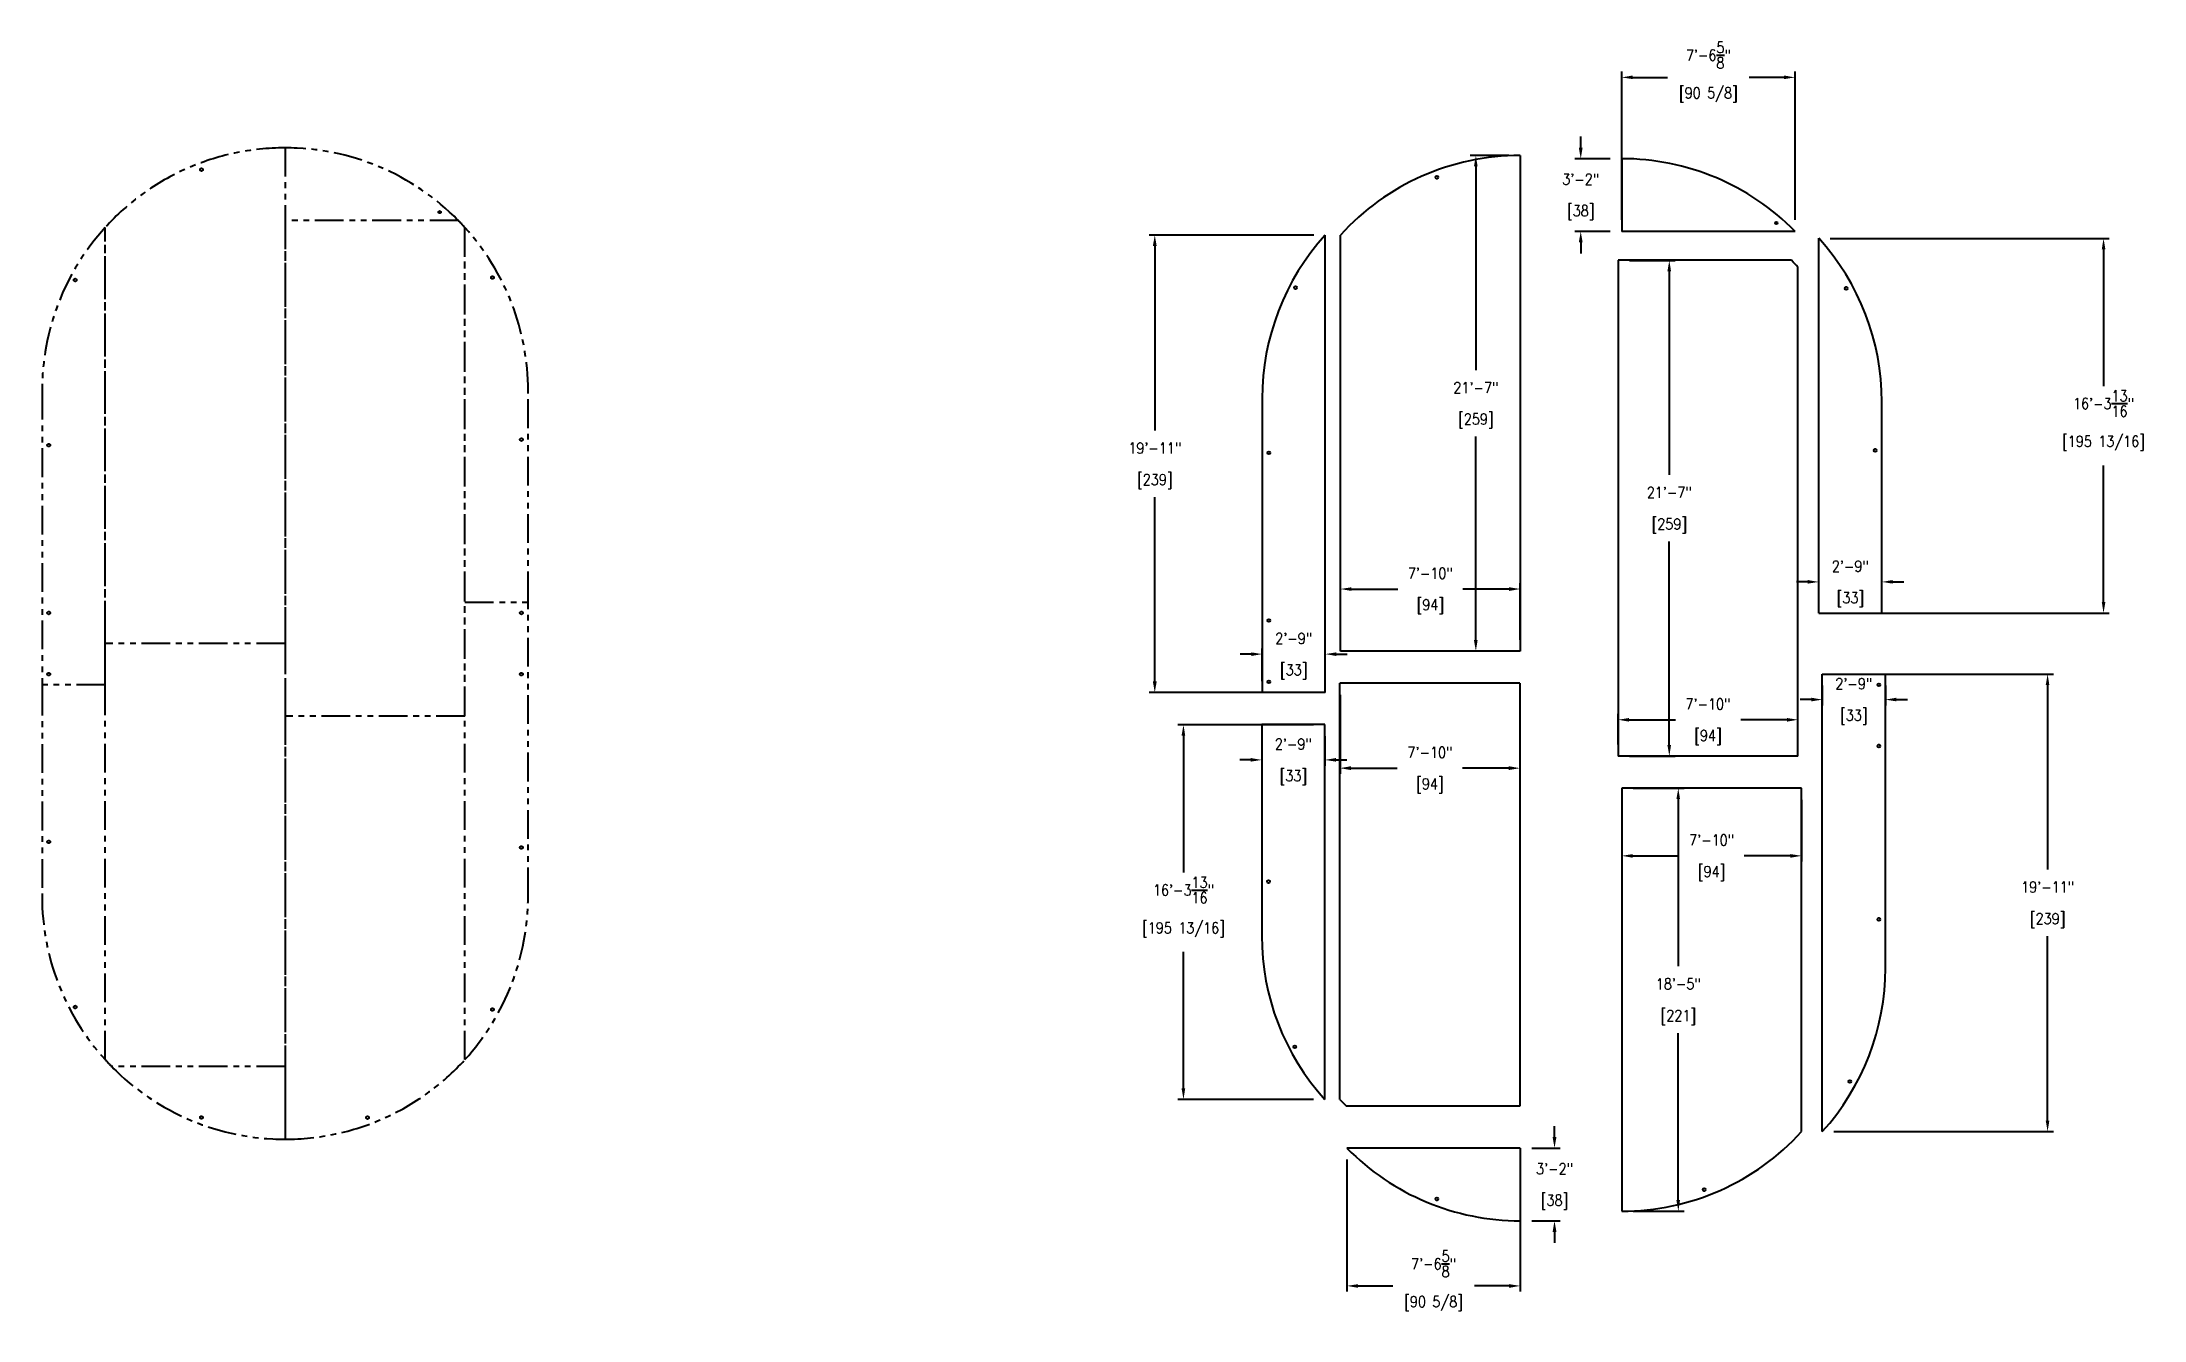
# Model space of a CAD drawing. Extents: x -3802 to -2703, y 1293 to 1961.
import ezdxf

# ---------------------------------------------------------------- set-up
doc = ezdxf.new("R2010")
doc.units = 0
doc.header["$LTSCALE"] = 12
doc.header["$MEASUREMENT"] = 0
doc.header["$PDMODE"] = 33
doc.header["$PDSIZE"] = -0.5
doc.linetypes.add('PHANTOM', pattern=[2.5, 1.25, -0.25, 0.25, -0.25, 0.25, -0.25])
doc.layers.get('Defpoints').update_dxf_attribs({"linetype": 'CONTINUOUS'})
doc.layers.add('COVER', color=3, linetype='CONTINUOUS')
doc.layers.add('PHANTOM', color=6, linetype='PHANTOM')
doc.styles.add('ROMANS', font='ROMANS.shx', dxfattribs={"width": 0.85, "height": 5.76})
doc.styles.get("Standard").update_dxf_attribs({"font": 'sanss___.ttf'})
doc.dimstyles.get("Standard").update_dxf_attribs({"dimtxt": 0.18, "dimasz": 0.18, "dimexe": 0.18, "dimexo": 0.0625, "dimgap": 0.09, "dimtad": 0, "dimtih": 1, "dimtoh": 1, "dimdec": 4, "dimzin": 0, "dimdsep": 46, "dimtxsty": 'Standard', "dimcen": 0.09, "dimadec": 0, "dimazin": 0, "dimtfac": 1, "dimtdec": 4, "dimtofl": 0, "dimtmove": 0, "dimatfit": 3, "dimfxl": 1, "dimtolj": 1, "dimtzin": 0, "dimarcsym": 0})

# ---------------------------------------------------------------- blocks, each defined once
blk = doc.blocks.new('A$Cfd1e9819')
at = {"layer": 'PHANTOM'}
for p, q in [((94, 41.6), (94, -217.4)), ((0, -217.4), (0, 0)), ((94, -217.4), (0, -217.4))]:
    blk.add_line(p, q, dxfattribs=at)
blk.add_circle((50.3, 30.2), 0.75, dxfattribs=at)
blk.add_arc((94, -85.4), 127, 90, 137.7448, dxfattribs=at)
blk = doc.blocks.new('A$Cbf66fdea')
at = {"layer": 'PHANTOM'}
for p, q in [((94, 0), (0, 0)), ((0, -217.4), (0, 0)), ((94, 0), (94, -221)), ((94, -221), (3.4, -221))]:
    blk.add_line(p, q, dxfattribs=at)
blk.add_arc((94, -132), 127, 222.2552, 224.4902, dxfattribs=at)
blk = doc.blocks.new('A$Ce75c14b2')
at = {"layer": 'PHANTOM'}
for q in [(0, 0), (90.6, -38)]:
    blk.add_line((90.6, 0), q, dxfattribs=at)
blk.add_circle((46.9, -26.6), 0.75, dxfattribs=at)
blk.add_arc((90.6, 89), 127, 224.4902, 270, dxfattribs=at)
blk = doc.blocks.new('A$Ca7242404')
at = {"layer": 'PHANTOM'}
for p in [(0, 0), (90.6, -38)]:
    blk.add_line(p, (0, -38), dxfattribs=at)
blk.add_circle((80.8, -33.6), 0.625, dxfattribs=at)
blk.add_arc((0, -127), 127, 44.4902, 90, dxfattribs=at)
blk = doc.blocks.new('A$Ce067ff40')
at = {"layer": 'PHANTOM'}
for p, q in [((90.6, 0), (0, 0)), ((0, 0), (0, -259)), ((94, -259), (94, -3.6)), ((94, -259), (0, -259))]:
    blk.add_line(p, q, dxfattribs=at)
blk.add_arc((0, -89), 127, 42.2552, 44.4902, dxfattribs=at)
blk = doc.blocks.new('A$Cd796a925')
at = {"layer": 'PHANTOM'}
for p, q in [((94, 0), (0, 0)), ((0, 0), (0, -221)), ((94, -179.4), (94, 0))]:
    blk.add_line(p, q, dxfattribs=at)
blk.add_circle((43.1, -209.7), 0.75, dxfattribs=at)
blk.add_arc((0, -94), 127, 270, 317.7448, dxfattribs=at)
blk = doc.blocks.new('*D192')
at = {"layer": 'COVER', "color": 0, "lineweight": -2, "transparency": 16777216}
for p, q in [((-3136.9, 1859.8), (-3223, 1859.8)), ((-3220, 1854.1), (-3220, 1757.7)), ((-3220, 1626.6), (-3220, 1722.9)), ((-3136.9, 1620.8), (-3223, 1620.8))]:
    blk.add_line(p, q, dxfattribs=at)
at = {"layer": 'COVER', "color": 0, "transparency": 16777216}
for points in [[(-3221, 1854.1), (-3219, 1854.1), (-3220, 1859.8)], [(-3221, 1626.6), (-3219, 1626.6), (-3220, 1620.8)]]:
    blk.add_solid(points, dxfattribs=at)
at = {"layer": 'Defpoints', "color": 0, "transparency": 16777216}
for p in [(-3220, 1859.8), (-3130.9, 1859.8), (-3130.9, 1620.8)]:
    blk.add_point(p, dxfattribs=at)
at = {"layer": 'COVER', "color": 0, "transparency": 16777216, "char_height": 5.76, "attachment_point": 5, "style": 'ROMANS'}
for s, insert in [('\\A1;19\'-11"', (-3220, 1748.5)), ('\\A1;[239]', (-3220, 1731.1))]:
    blk.add_mtext(s, dxfattribs=dict(at, insert=insert))
blk = doc.blocks.new('*D193')
at = {"layer": 'COVER', "color": 0, "lineweight": -2, "transparency": 16777216}
for p, q in [((-3137.1, 1604), (-3208, 1604)), ((-3205, 1598.3), (-3205, 1526.8)), ((-3205, 1414), (-3205, 1485.4)), ((-3137.1, 1408.2), (-3208, 1408.2))]:
    blk.add_line(p, q, dxfattribs=at)
at = {"layer": 'COVER', "color": 0, "transparency": 16777216}
for points in [[(-3206, 1598.3), (-3204.1, 1598.3), (-3205, 1604)], [(-3206, 1414), (-3204.1, 1414), (-3205, 1408.2)]]:
    blk.add_solid(points, dxfattribs=at)
at = {"layer": 'Defpoints', "color": 0, "transparency": 16777216}
for p in [(-3131.1, 1604), (-3205, 1408.2), (-3131.1, 1408.2)]:
    blk.add_point(p, dxfattribs=at)
at = {"layer": 'COVER', "color": 0, "transparency": 16777216, "char_height": 5.76, "attachment_point": 5, "style": 'ROMANS'}
for s, insert in [('\\A1;16\'-3{\\H1x;\\S13/16;}"', (-3205, 1517.6)), ('\\A1;[195 13/16]', (-3205, 1496.9))]:
    blk.add_mtext(s, dxfattribs=dict(at, insert=insert))
blk = doc.blocks.new('*D194')
at = {"layer": 'COVER', "color": 0, "lineweight": -2, "transparency": 16777216}
for p, q in [((-3123, 1648.4), (-3123, 1677.9)), ((-3117.2, 1674.9), (-3093, 1674.9)), ((-3034.8, 1674.9), (-3059, 1674.9)), ((-3029, 1648.4), (-3029, 1677.9))]:
    blk.add_line(p, q, dxfattribs=at)
at = {"layer": 'COVER', "color": 0, "transparency": 16777216}
for points in [[(-3117.2, 1675.8), (-3117.2, 1673.9), (-3123, 1674.9)], [(-3034.8, 1675.8), (-3034.8, 1673.9), (-3029, 1674.9)]]:
    blk.add_solid(points, dxfattribs=at)
at = {"layer": 'Defpoints', "color": 0, "transparency": 16777216}
for p in [(-3123, 1674.9), (-3123, 1642.4), (-3029, 1642.4)]:
    blk.add_point(p, dxfattribs=at)
at = {"layer": 'COVER', "color": 0, "transparency": 16777216, "char_height": 5.76, "attachment_point": 5, "style": 'ROMANS'}
for s, insert in [('\\A1;7\'-10"', (-3076, 1683.1)), ('\\A1;[94]', (-3076, 1665.7))]:
    blk.add_mtext(s, dxfattribs=dict(at, insert=insert))
blk = doc.blocks.new('*D195')
at = {"layer": 'COVER', "color": 0, "lineweight": -2, "transparency": 16777216}
for p, q in [((-3123.2, 1619.6), (-3123.2, 1578.3)), ((-3029.2, 1619.6), (-3029.2, 1578.3)), ((-3117.5, 1581.3), (-3093.3, 1581.3)), ((-3035, 1581.3), (-3059.2, 1581.3))]:
    blk.add_line(p, q, dxfattribs=at)
at = {"layer": 'COVER', "color": 0, "transparency": 16777216}
for points in [[(-3117.5, 1582.3), (-3117.5, 1580.3), (-3123.2, 1581.3)], [(-3035, 1582.3), (-3035, 1580.3), (-3029.2, 1581.3)]]:
    blk.add_solid(points, dxfattribs=at)
at = {"layer": 'Defpoints', "color": 0, "transparency": 16777216}
for p in [(-3123.2, 1625.6), (-3029.2, 1625.6), (-3123.2, 1581.3)]:
    blk.add_point(p, dxfattribs=at)
at = {"layer": 'COVER', "color": 0, "transparency": 16777216, "char_height": 5.76, "attachment_point": 5, "style": 'ROMANS'}
for s, insert in [('\\A1;7\'-10"', (-3076.2, 1589.5)), ('\\A1;[94]', (-3076.2, 1572.1))]:
    blk.add_mtext(s, dxfattribs=dict(at, insert=insert))
blk = doc.blocks.new('*D196')
at = {"layer": 'COVER', "color": 0, "lineweight": -2, "transparency": 16777216}
for p, q in [((-3035, 1901.4), (-3055.2, 1901.4)), ((-3052.2, 1895.7), (-3052.2, 1789.3)), ((-3052.2, 1648.2), (-3052.2, 1754.5)), ((-3035, 1642.4), (-3055.2, 1642.4))]:
    blk.add_line(p, q, dxfattribs=at)
at = {"layer": 'COVER', "color": 0, "transparency": 16777216}
for points in [[(-3053.2, 1895.7), (-3051.3, 1895.7), (-3052.2, 1901.4)], [(-3053.2, 1648.2), (-3051.3, 1648.2), (-3052.2, 1642.4)]]:
    blk.add_solid(points, dxfattribs=at)
at = {"layer": 'Defpoints', "color": 0, "transparency": 16777216}
for p in [(-3052.2, 1901.4), (-3029, 1901.4), (-3029, 1642.4)]:
    blk.add_point(p, dxfattribs=at)
at = {"layer": 'COVER', "color": 0, "transparency": 16777216, "char_height": 5.76, "attachment_point": 5, "style": 'ROMANS'}
for s, insert in [('\\A1;21\'-7"', (-3052.2, 1780.1)), ('\\A1;[259]', (-3052.2, 1762.7))]:
    blk.add_mtext(s, dxfattribs=dict(at, insert=insert))
blk = doc.blocks.new('*D197')
at = {"layer": 'COVER', "color": 0, "lineweight": -2, "transparency": 16777216}
for p, q in [((-2971.9, 1846.6), (-2948.1, 1846.6)), ((-2951.1, 1840.9), (-2951.1, 1734.5)), ((-2951.1, 1593.4), (-2951.1, 1699.7)), ((-2971.9, 1587.6), (-2948.1, 1587.6))]:
    blk.add_line(p, q, dxfattribs=at)
at = {"layer": 'COVER', "color": 0, "transparency": 16777216}
for points in [[(-2952.1, 1840.9), (-2950.2, 1840.9), (-2951.1, 1846.6)], [(-2952.1, 1593.4), (-2950.2, 1593.4), (-2951.1, 1587.6)]]:
    blk.add_solid(points, dxfattribs=at)
at = {"layer": 'Defpoints', "color": 0, "transparency": 16777216}
for p in [(-2977.9, 1846.6), (-2977.9, 1587.6), (-2951.1, 1587.6)]:
    blk.add_point(p, dxfattribs=at)
at = {"layer": 'COVER', "color": 0, "transparency": 16777216, "char_height": 5.76, "attachment_point": 5, "style": 'ROMANS'}
for s, insert in [('\\A1;21\'-7"', (-2951.1, 1725.4)), ('\\A1;[259]', (-2951.1, 1707.9))]:
    blk.add_mtext(s, dxfattribs=dict(at, insert=insert))
blk = doc.blocks.new('*D198')
at = {"layer": 'COVER', "color": 0, "lineweight": -2, "transparency": 16777216}
for p, q in [((-2970, 1570.8), (-2943.4, 1570.8)), ((-2946.4, 1565.1), (-2946.4, 1477.8)), ((-2946.4, 1355.6), (-2946.4, 1442.9)), ((-2970, 1349.8), (-2943.4, 1349.8))]:
    blk.add_line(p, q, dxfattribs=at)
at = {"layer": 'COVER', "color": 0, "transparency": 16777216}
for points in [[(-2947.4, 1565.1), (-2945.5, 1565.1), (-2946.4, 1570.8)], [(-2947.4, 1355.6), (-2945.5, 1355.6), (-2946.4, 1349.8)]]:
    blk.add_solid(points, dxfattribs=at)
at = {"layer": 'Defpoints', "color": 0, "transparency": 16777216}
for p in [(-2976, 1570.8), (-2976, 1349.8), (-2946.4, 1349.8)]:
    blk.add_point(p, dxfattribs=at)
at = {"layer": 'COVER', "color": 0, "transparency": 16777216, "char_height": 5.76, "attachment_point": 5, "style": 'ROMANS'}
for s, insert in [('\\A1;18\'-5"', (-2946.4, 1468.6)), ('\\A1;[221]', (-2946.4, 1451.1))]:
    blk.add_mtext(s, dxfattribs=dict(at, insert=insert))
blk = doc.blocks.new('*D199')
at = {"layer": 'COVER', "color": 0, "lineweight": -2, "transparency": 16777216}
for p, q in [((-2976, 1564.8), (-2976, 1532.5)), ((-2882, 1564.8), (-2882, 1532.5)), ((-2970.2, 1535.5), (-2946, 1535.5)), ((-2887.8, 1535.5), (-2912, 1535.5))]:
    blk.add_line(p, q, dxfattribs=at)
at = {"layer": 'COVER', "color": 0, "transparency": 16777216}
for points in [[(-2970.2, 1536.4), (-2970.2, 1534.5), (-2976, 1535.5)], [(-2887.8, 1536.4), (-2887.8, 1534.5), (-2882, 1535.5)]]:
    blk.add_solid(points, dxfattribs=at)
at = {"layer": 'Defpoints', "color": 0, "transparency": 16777216}
for p in [(-2976, 1570.8), (-2882, 1570.8), (-2976, 1535.5)]:
    blk.add_point(p, dxfattribs=at)
at = {"layer": 'COVER', "color": 0, "transparency": 16777216, "char_height": 5.76, "attachment_point": 5, "style": 'ROMANS'}
for s, insert in [('\\A1;7\'-10"', (-2929, 1543.7)), ('\\A1;[94]', (-2929, 1526.3))]:
    blk.add_mtext(s, dxfattribs=dict(at, insert=insert))
blk = doc.blocks.new('*D200')
at = {"layer": 'COVER', "color": 0, "lineweight": -2, "transparency": 16777216}
for p, q in [((-2977.9, 1593.6), (-2977.9, 1609.6)), ((-2972.1, 1606.6), (-2947.9, 1606.6)), ((-2889.6, 1606.6), (-2913.8, 1606.6)), ((-2883.9, 1593.6), (-2883.9, 1609.6))]:
    blk.add_line(p, q, dxfattribs=at)
at = {"layer": 'COVER', "color": 0, "transparency": 16777216}
for points in [[(-2972.1, 1607.5), (-2972.1, 1605.6), (-2977.9, 1606.6)], [(-2889.6, 1607.5), (-2889.6, 1605.6), (-2883.9, 1606.6)]]:
    blk.add_solid(points, dxfattribs=at)
at = {"layer": 'Defpoints', "color": 0, "transparency": 16777216}
for p in [(-2977.9, 1606.6), (-2977.9, 1587.6), (-2883.9, 1587.6)]:
    blk.add_point(p, dxfattribs=at)
at = {"layer": 'COVER', "color": 0, "transparency": 16777216, "char_height": 5.76, "attachment_point": 5, "style": 'ROMANS'}
for s, insert in [('\\A1;7\'-10"', (-2930.9, 1614.8)), ('\\A1;[94]', (-2930.9, 1597.4))]:
    blk.add_mtext(s, dxfattribs=dict(at, insert=insert))
blk = doc.blocks.new('*D201')
at = {"layer": 'COVER', "color": 0, "lineweight": -2, "transparency": 16777216}
for p, q in [((-3119.6, 1376.8), (-3119.6, 1307.8)), ((-3029, 1376.8), (-3029, 1307.8)), ((-3113.8, 1310.8), (-3095.6, 1310.8)), ((-3034.8, 1310.8), (-3052.9, 1310.8))]:
    blk.add_line(p, q, dxfattribs=at)
at = {"layer": 'COVER', "color": 0, "transparency": 16777216}
for points in [[(-3113.8, 1311.7), (-3113.8, 1309.8), (-3119.6, 1310.8)], [(-3034.8, 1311.7), (-3034.8, 1309.8), (-3029, 1310.8)]]:
    blk.add_solid(points, dxfattribs=at)
at = {"layer": 'Defpoints', "color": 0, "transparency": 16777216}
for p in [(-3119.6, 1382.8), (-3029, 1382.8), (-3119.6, 1310.8)]:
    blk.add_point(p, dxfattribs=at)
at = {"layer": 'COVER', "color": 0, "transparency": 16777216, "char_height": 5.76, "attachment_point": 5, "style": 'ROMANS'}
for s, insert in [('\\A1;7\'-6{\\H1x;\\S5/8;}"', (-3074.3, 1322.3)), ('\\A1;[90 5/8]', (-3074.3, 1301.6))]:
    blk.add_mtext(s, dxfattribs=dict(at, insert=insert))
blk = doc.blocks.new('*D202')
at = {"layer": 'COVER', "color": 0, "lineweight": -2, "transparency": 16777216}
for p, q in [((-3011.1, 1388.6), (-3011.1, 1394.3)), ((-3023, 1382.8), (-3008.1, 1382.8)), ((-3023, 1344.8), (-3008.1, 1344.8)), ((-3011.1, 1339), (-3011.1, 1333.3))]:
    blk.add_line(p, q, dxfattribs=at)
at = {"layer": 'COVER', "color": 0, "transparency": 16777216}
for points in [[(-3012.1, 1388.6), (-3010.1, 1388.6), (-3011.1, 1382.8)], [(-3012.1, 1339), (-3010.1, 1339), (-3011.1, 1344.8)]]:
    blk.add_solid(points, dxfattribs=at)
at = {"layer": 'Defpoints', "color": 0, "transparency": 16777216}
for p in [(-3029, 1382.8), (-3029, 1344.8), (-3011.1, 1344.8)]:
    blk.add_point(p, dxfattribs=at)
at = {"layer": 'COVER', "color": 0, "transparency": 16777216, "char_height": 5.76, "attachment_point": 5, "style": 'ROMANS'}
for s, insert in [('\\A1;3\'-2"', (-3011.1, 1372)), ('\\A1;[38]', (-3011.1, 1354.6))]:
    blk.add_mtext(s, dxfattribs=dict(at, insert=insert))
blk = doc.blocks.new('*D203')
at = {"layer": 'COVER', "color": 0, "lineweight": -2, "transparency": 16777216}
for p, q in [((-2997.4, 1905.5), (-2997.4, 1911.3)), ((-2982, 1899.7), (-3000.4, 1899.7)), ((-2982, 1861.7), (-3000.4, 1861.7)), ((-2997.4, 1856), (-2997.4, 1850.2))]:
    blk.add_line(p, q, dxfattribs=at)
at = {"layer": 'COVER', "color": 0, "transparency": 16777216}
for points in [[(-2998.4, 1905.5), (-2996.4, 1905.5), (-2997.4, 1899.7)], [(-2998.4, 1856), (-2996.4, 1856), (-2997.4, 1861.7)]]:
    blk.add_solid(points, dxfattribs=at)
at = {"layer": 'Defpoints', "color": 0, "transparency": 16777216}
for p in [(-2997.4, 1899.7), (-2976, 1899.7), (-2976, 1861.7)]:
    blk.add_point(p, dxfattribs=at)
at = {"layer": 'COVER', "color": 0, "transparency": 16777216, "char_height": 5.76, "attachment_point": 5, "style": 'ROMANS'}
for s, insert in [('\\A1;3\'-2"', (-2997.4, 1889)), ('\\A1;[38]', (-2997.4, 1871.6))]:
    blk.add_mtext(s, dxfattribs=dict(at, insert=insert))
blk = doc.blocks.new('*D204')
at = {"layer": 'COVER', "color": 0, "lineweight": -2, "transparency": 16777216}
for p, q in [((-2976, 1867.7), (-2976, 1945.2)), ((-2885.4, 1867.7), (-2885.4, 1945.2)), ((-2970.2, 1942.2), (-2952.1, 1942.2)), ((-2891.2, 1942.2), (-2909.3, 1942.2))]:
    blk.add_line(p, q, dxfattribs=at)
at = {"layer": 'COVER', "color": 0, "transparency": 16777216}
for points in [[(-2970.2, 1943.2), (-2970.2, 1941.3), (-2976, 1942.2)], [(-2891.2, 1943.2), (-2891.2, 1941.3), (-2885.4, 1942.2)]]:
    blk.add_solid(points, dxfattribs=at)
at = {"layer": 'Defpoints', "color": 0, "transparency": 16777216}
for p in [(-2976, 1942.2), (-2976, 1861.7), (-2885.4, 1861.7)]:
    blk.add_point(p, dxfattribs=at)
at = {"layer": 'COVER', "color": 0, "transparency": 16777216, "char_height": 5.76, "attachment_point": 5, "style": 'ROMANS'}
for s, insert in [('\\A1;7\'-6{\\H1x;\\S5/8;}"', (-2930.7, 1953.8)), ('\\A1;[90 5/8]', (-2930.7, 1933.1))]:
    blk.add_mtext(s, dxfattribs=dict(at, insert=insert))
blk = doc.blocks.new('*D205')
at = {"layer": 'COVER', "color": 0, "lineweight": -2, "transparency": 16777216}
for p, q in [((-2867, 1858.1), (-2721.2, 1858.1)), ((-2724.2, 1852.4), (-2724.2, 1780.9)), ((-2724.2, 1668.1), (-2724.2, 1739.5)), ((-2867, 1662.3), (-2721.2, 1662.3))]:
    blk.add_line(p, q, dxfattribs=at)
at = {"layer": 'COVER', "color": 0, "transparency": 16777216}
for points in [[(-2725.1, 1852.4), (-2723.2, 1852.4), (-2724.2, 1858.1)], [(-2725.1, 1668.1), (-2723.2, 1668.1), (-2724.2, 1662.3)]]:
    blk.add_solid(points, dxfattribs=at)
at = {"layer": 'Defpoints', "color": 0, "transparency": 16777216}
for p in [(-2873, 1858.1), (-2724.2, 1858.1), (-2873, 1662.3)]:
    blk.add_point(p, dxfattribs=at)
at = {"layer": 'COVER', "color": 0, "transparency": 16777216, "char_height": 5.76, "attachment_point": 5, "style": 'ROMANS'}
for s, insert in [('\\A1;16\'-3{\\H1x;\\S13/16;}"', (-2724.2, 1771.8)), ('\\A1;[195 13/16]', (-2724.2, 1751.1))]:
    blk.add_mtext(s, dxfattribs=dict(at, insert=insert))
blk = doc.blocks.new('*D206')
at = {"layer": 'COVER', "color": 0, "lineweight": -2, "transparency": 16777216}
for p, q in [((-2873, 1668.3), (-2873, 1681.6)), ((-2840, 1668.3), (-2840, 1681.6)), ((-2878.8, 1678.6), (-2884.6, 1678.6)), ((-2834.3, 1678.6), (-2828.5, 1678.6))]:
    blk.add_line(p, q, dxfattribs=at)
at = {"layer": 'COVER', "color": 0, "transparency": 16777216}
for points in [[(-2878.8, 1679.6), (-2878.8, 1677.7), (-2873, 1678.6)], [(-2834.3, 1679.6), (-2834.3, 1677.7), (-2840, 1678.6)]]:
    blk.add_solid(points, dxfattribs=at)
at = {"layer": 'Defpoints', "color": 0, "transparency": 16777216}
for p in [(-2840, 1678.6), (-2873, 1662.3), (-2840, 1662.3)]:
    blk.add_point(p, dxfattribs=at)
at = {"layer": 'COVER', "color": 0, "transparency": 16777216, "char_height": 5.76, "attachment_point": 5, "style": 'ROMANS'}
for s, insert in [('\\A1;2\'-9"', (-2856.5, 1686.8)), ('\\A1;[33]', (-2856.5, 1669.4))]:
    blk.add_mtext(s, dxfattribs=dict(at, insert=insert))
blk = doc.blocks.new('*D207')
at = {"layer": 'COVER', "color": 0, "lineweight": -2, "transparency": 16777216}
for p, q in [((-2876.9, 1617.1), (-2882.7, 1617.1)), ((-2871.2, 1624.4), (-2871.2, 1614.1)), ((-2838.2, 1624.4), (-2838.2, 1614.1)), ((-2832.4, 1617.1), (-2826.6, 1617.1))]:
    blk.add_line(p, q, dxfattribs=at)
at = {"layer": 'COVER', "color": 0, "transparency": 16777216}
for points in [[(-2876.9, 1618.1), (-2876.9, 1616.2), (-2871.2, 1617.1)], [(-2832.4, 1618.1), (-2832.4, 1616.2), (-2838.2, 1617.1)]]:
    blk.add_solid(points, dxfattribs=at)
at = {"layer": 'Defpoints', "color": 0, "transparency": 16777216}
for p in [(-2871.2, 1630.4), (-2838.2, 1630.4), (-2838.2, 1617.1)]:
    blk.add_point(p, dxfattribs=at)
at = {"layer": 'COVER', "color": 0, "transparency": 16777216, "char_height": 5.76, "attachment_point": 5, "style": 'ROMANS'}
for s, insert in [('\\A1;2\'-9"', (-2854.7, 1625.4)), ('\\A1;[33]', (-2854.7, 1608))]:
    blk.add_mtext(s, dxfattribs=dict(at, insert=insert))
blk = doc.blocks.new('*D208')
at = {"layer": 'COVER', "color": 0, "lineweight": -2, "transparency": 16777216}
for p, q in [((-2865.2, 1630.4), (-2750.4, 1630.4)), ((-2753.4, 1624.7), (-2753.4, 1528.4)), ((-2753.4, 1397.2), (-2753.4, 1493.5)), ((-2865.2, 1391.4), (-2750.4, 1391.4))]:
    blk.add_line(p, q, dxfattribs=at)
at = {"layer": 'COVER', "color": 0, "transparency": 16777216}
for points in [[(-2754.4, 1624.7), (-2752.5, 1624.7), (-2753.4, 1630.4)], [(-2754.4, 1397.2), (-2752.5, 1397.2), (-2753.4, 1391.4)]]:
    blk.add_solid(points, dxfattribs=at)
at = {"layer": 'Defpoints', "color": 0, "transparency": 16777216}
for p in [(-2871.2, 1630.4), (-2871.2, 1391.4), (-2753.4, 1391.4)]:
    blk.add_point(p, dxfattribs=at)
at = {"layer": 'COVER', "color": 0, "transparency": 16777216, "char_height": 5.76, "attachment_point": 5, "style": 'ROMANS'}
for s, insert in [('\\A1;19\'-11"', (-2753.4, 1519.2)), ('\\A1;[239]', (-2753.4, 1501.7))]:
    blk.add_mtext(s, dxfattribs=dict(at, insert=insert))
blk = doc.blocks.new('*D209')
at = {"layer": 'COVER', "color": 0, "lineweight": -2, "transparency": 16777216}
for p, q in [((-3169.6, 1640.9), (-3175.4, 1640.9)), ((-3163.9, 1626.8), (-3163.9, 1643.9)), ((-3130.9, 1626.8), (-3130.9, 1643.9)), ((-3125.1, 1640.9), (-3119.4, 1640.9))]:
    blk.add_line(p, q, dxfattribs=at)
at = {"layer": 'COVER', "color": 0, "transparency": 16777216}
for points in [[(-3169.6, 1641.8), (-3169.6, 1639.9), (-3163.9, 1640.9)], [(-3125.1, 1641.8), (-3125.1, 1639.9), (-3130.9, 1640.9)]]:
    blk.add_solid(points, dxfattribs=at)
at = {"layer": 'Defpoints', "color": 0, "transparency": 16777216}
for p in [(-3163.9, 1640.9), (-3163.9, 1620.8), (-3130.9, 1620.8)]:
    blk.add_point(p, dxfattribs=at)
at = {"layer": 'COVER', "color": 0, "transparency": 16777216, "char_height": 5.76, "attachment_point": 5, "style": 'ROMANS'}
for s, insert in [('\\A1;2\'-9"', (-3147.4, 1649.1)), ('\\A1;[33]', (-3147.4, 1631.7))]:
    blk.add_mtext(s, dxfattribs=dict(at, insert=insert))
blk = doc.blocks.new('*D210')
at = {"layer": 'COVER', "color": 0, "lineweight": -2, "transparency": 16777216}
for p, q in [((-3164.1, 1598), (-3164.1, 1582.6)), ((-3131.1, 1598), (-3131.1, 1582.6)), ((-3169.9, 1585.6), (-3175.6, 1585.6)), ((-3125.3, 1585.6), (-3119.6, 1585.6))]:
    blk.add_line(p, q, dxfattribs=at)
at = {"layer": 'COVER', "color": 0, "transparency": 16777216}
for points in [[(-3169.9, 1586.6), (-3169.9, 1584.7), (-3164.1, 1585.6)], [(-3125.3, 1586.6), (-3125.3, 1584.7), (-3131.1, 1585.6)]]:
    blk.add_solid(points, dxfattribs=at)
at = {"layer": 'Defpoints', "color": 0, "transparency": 16777216}
for p in [(-3164.1, 1604), (-3131.1, 1604), (-3164.1, 1585.6)]:
    blk.add_point(p, dxfattribs=at)
at = {"layer": 'COVER', "color": 0, "transparency": 16777216, "char_height": 5.76, "attachment_point": 5, "style": 'ROMANS'}
for s, insert in [('\\A1;2\'-9"', (-3147.6, 1593.9)), ('\\A1;[33]', (-3147.6, 1576.4))]:
    blk.add_mtext(s, dxfattribs=dict(at, insert=insert))

msp = doc.modelspace()

# ---------------------------------------------------------------- linework, layer by layer
at = {"layer": 'COVER'}
for p, q in [((-3028.9919, 1901.41833), (-3028.9919, 1642.41833)), ((-2975.9979, 1899.73912), (-2975.9979, 1861.73912)), ((-3130.88144, 1620.81739), (-3130.88144, 1859.81739)), ((-3122.9919, 1642.41833), (-3122.9919, 1859.81739)), ((-2885.39989, 1861.73912), (-2975.9979, 1861.73912)), ((-2873.03225, 1662.34006), (-2873.03225, 1858.13819)), ((-2887.28065, 1846.62629), (-2977.87866, 1846.62629)), ((-2977.87866, 1846.62629), (-2977.87866, 1587.62629)), ((-2883.87866, 1587.62629), (-2883.87866, 1843.02535)), ((-3163.88144, 1774.41833), (-3163.88144, 1620.81739)), ((-2840.03225, 1662.34006), (-2840.03225, 1772.73912)), ((-2873.03225, 1662.34006), (-2840.03225, 1662.34006)), ((-3028.9919, 1642.41833), (-3122.9919, 1642.41833)), ((-2871.1515, 1630.43518), (-2838.1515, 1630.43518)), ((-2871.1515, 1391.43518), (-2871.1515, 1630.43518)), ((-2838.1515, 1476.83425), (-2838.1515, 1630.43518)), ((-3130.88144, 1620.81739), (-3163.88144, 1620.81739)), ((-3029.21444, 1625.62629), (-3123.21444, 1625.62629)), ((-3123.21444, 1408.22723), (-3123.21444, 1625.62629)), ((-3029.21444, 1625.62629), (-3029.21444, 1404.62629)), ((-3164.10399, 1604.02535), (-3164.10399, 1493.62629)), ((-3131.10399, 1604.02535), (-3164.10399, 1604.02535)), ((-3131.10399, 1408.22723), (-3131.10399, 1604.02535)), ((-2883.87866, 1587.62629), (-2977.87866, 1587.62629)), ((-2881.9979, 1570.83425), (-2975.9979, 1570.83425)), ((-2975.9979, 1570.83425), (-2975.9979, 1349.83425)), ((-2881.9979, 1391.43518), (-2881.9979, 1570.83425)), ((-3029.21444, 1404.62629), (-3119.81245, 1404.62629)), ((-3028.9919, 1382.79665), (-3119.58991, 1382.79665)), ((-3028.9919, 1382.79665), (-3028.9919, 1344.79665))]:
    msp.add_line(p, q, dxfattribs=at)
for centre, radius in [((-3072.64815, 1890.01208), 0.75), ((-2895.22884, 1866.16653), 0.625), ((-3146.53769, 1832.35583), 0.75), ((-2858.65725, 1831.95787), 0.75), ((-3160.38144, 1746.04333), 0.75), ((-2843.53225, 1747.30162), 0.75), ((-3160.38144, 1658.41833), 0.75), ((-3160.38144, 1626.41833), 0.75), ((-2841.6515, 1624.83425), 0.75), ((-2841.6515, 1592.83425), 0.75), ((-3160.60399, 1522.00129), 0.75), ((-2841.6515, 1502.27175), 0.75), ((-3146.76339, 1435.69063), 0.75), ((-2856.7765, 1417.6155), 0.75), ((-3072.64861, 1356.20711), 0.75), ((-2932.9354, 1361.1155), 0.75)]:
    msp.add_circle(centre, radius, dxfattribs=at)
for centre, start, end in [((-3028.9919, 1774.41833), 90, 137.7448322), ((-2975.9979, 1772.73912), 44.49021153, 90), ((-3036.88144, 1774.41833), 137.7448322, 180), ((-2967.03225, 1772.73912), 0, 42.2551678), ((-2977.87866, 1757.62629), 42.2551678, 44.49021153), ((-3037.10399, 1493.62629), 180, 222.2551678), ((-2965.1515, 1476.83425), 317.7448322, 0), ((-3029.21444, 1493.62629), 222.2551678, 224.49021153), ((-2975.9979, 1476.83425), 270, 317.7448322), ((-3028.9919, 1471.79665), 224.49021153, 270)]:
    msp.add_arc(centre, 127, start, end, dxfattribs=at)
at = {"layer": 'PHANTOM'}
for p, q in [((-3768.51474, 1623.8022), (-3768.51474, 1863.8022)), ((-3580.51474, 1669.00408), (-3580.51474, 1863.8022)), ((-3801.51474, 1778.40314), (-3801.51474, 1623.8022)), ((-3547.51474, 1669.00408), (-3547.51474, 1778.40314)), ((-3580.51474, 1429.00408), (-3580.51474, 1669.00408)), ((-3580.51474, 1668.00408), (-3547.51474, 1668.00408)), ((-3580.51474, 1668.00408), (-3547.51474, 1668.00408)), ((-3547.51474, 1514.40314), (-3547.51474, 1669.00408)), ((-3768.51474, 1624.8022), (-3801.51474, 1624.8022)), ((-3768.51474, 1624.8022), (-3801.51474, 1624.8022)), ((-3801.51474, 1623.8022), (-3801.51474, 1514.40314)), ((-3768.51474, 1429.00408), (-3768.51474, 1623.8022))]:
    msp.add_line(p, q, dxfattribs=at)
for centre in [(-3784.17099, 1836.34064), (-3566.13974, 1837.62189), (-3798.01474, 1750.02814), (-3551.01474, 1752.96564), (-3798.01474, 1662.40314), (-3551.01474, 1662.40314), (-3798.01474, 1630.40314), (-3551.01474, 1630.40314), (-3798.01474, 1542.77814), (-3551.01474, 1539.84064), (-3784.17414, 1456.46748), (-3566.13974, 1455.18439)]:
    msp.add_circle(centre, 0.75, dxfattribs=at)
for centre, start, end in [((-3674.51474, 1778.40314), 137.7448322, 180), ((-3674.51474, 1778.40314), 0, 42.2551678), ((-3674.51474, 1514.40314), 180, 222.2551678), ((-3674.51474, 1514.40314), 317.7448322, 0)]:
    msp.add_arc(centre, 127, start, end, dxfattribs=at)

# ---------------------------------------------------------------- block references
at = {"layer": 'COVER'}
for name, p in [('A$Cfd1e9819', (-3768.51474, 1863.8022)), ('A$Ca7242404', (-3674.51474, 1905.40314)), ('A$Ce067ff40', (-3674.51474, 1867.40314)), ('A$Cbf66fdea', (-3768.51474, 1646.40314)), ('A$Cd796a925', (-3674.51474, 1608.40314)), ('A$Ce75c14b2', (-3765.11275, 1425.40314))]:
    msp.add_blockref(name, p, dxfattribs=at)

# ---------------------------------------------------------------- dimensions: what is measured, and where the dimension line sits
for base, p1, p2, picture, middle in [((-2975.9979, 1942.24102), (-2885.39989, 1861.73912), (-2975.9979, 1861.73912), '*D204', (-2930.6989, 1942.24102)), ((-3122.9919, 1674.87238), (-3028.9919, 1642.41833), (-3122.9919, 1642.41833), '*D194', (-3075.9919, 1674.87238)), ((-2840.03225, 1678.61566), (-2873.03225, 1662.34006), (-2840.03225, 1662.34006), '*D206', (-2856.53225, 1678.61566)), ((-3163.88144, 1640.86153), (-3130.88144, 1620.81739), (-3163.88144, 1620.81739), '*D209', (-3147.38144, 1640.86153)), ((-2838.1515, 1617.14567), (-2871.1515, 1630.43518), (-2838.1515, 1630.43518), '*D207', (-2854.6515, 1617.14567)), ((-3123.21444, 1581.30933), (-3029.21444, 1625.62629), (-3123.21444, 1625.62629), '*D195', (-3076.21444, 1581.30933)), ((-2977.87866, 1606.57135), (-2883.87866, 1587.62629), (-2977.87866, 1587.62629), '*D200', (-2930.87866, 1606.57135)), ((-3164.10399, 1585.62175), (-3131.10399, 1604.02535), (-3164.10399, 1604.02535), '*D210', (-3147.60399, 1585.62175)), ((-2975.9979, 1535.46343), (-2881.9979, 1570.83425), (-2975.9979, 1570.83425), '*D199', (-2928.9979, 1535.46343)), ((-3119.58991, 1310.7804), (-3028.9919, 1382.79665), (-3119.58991, 1382.79665), '*D201', (-3074.2909, 1310.7804))]:
    dim = msp.add_linear_dim(base=base, p1=p1, p2=p2, dimstyle='Standard', override={"dimscale": 48, "dimtxt": 5.76, "dimasz": 0.12, "dimexe": 0.0625, "dimexo": 0.125, "dimgap": 0.1, "dimzin": 3, "dimlunit": 4, "dimpost": '\\X', "dimtxsty": 'ROMANS', "dimcen": 0}, dxfattribs=at)
    dim.commit()
    dim.dimension.update_dxf_attribs({"geometry": picture, "text_midpoint": middle})
for base, p1, p2, picture, middle in [((-3052.23179, 1901.41833), (-3028.9919, 1642.41833), (-3028.9919, 1901.41833), '*D196', (-3052.23179, 1771.91833)), ((-2997.39028, 1899.73912), (-2975.9979, 1861.73912), (-2975.9979, 1899.73912), '*D203', (-2997.39028, 1880.73912)), ((-3220.00023, 1859.81739), (-3130.88144, 1620.81739), (-3130.88144, 1859.81739), '*D192', (-3220.00023, 1740.31739)), ((-2724.18039, 1858.13819), (-2873.03225, 1662.34006), (-2873.03225, 1858.13819), '*D205', (-2724.18039, 1760.23912)), ((-2951.11376, 1587.62629), (-2977.87866, 1846.62629), (-2977.87866, 1587.62629), '*D197', (-2951.11376, 1717.12629)), ((-2753.42942, 1391.43518), (-2871.1515, 1630.43518), (-2871.1515, 1391.43518), '*D208', (-2753.42942, 1510.93518)), ((-3205.01979, 1408.22723), (-3131.10399, 1604.02535), (-3131.10399, 1408.22723), '*D193', (-3205.01979, 1506.12629)), ((-2946.43236, 1349.83425), (-2975.9979, 1570.83425), (-2975.9979, 1349.83425), '*D198', (-2946.43236, 1460.33425)), ((-3011.09868, 1344.79665), (-3028.9919, 1382.79665), (-3028.9919, 1344.79665), '*D202', (-3011.09868, 1363.79665))]:
    dim = msp.add_linear_dim(base=base, p1=p1, p2=p2, angle=90, dimstyle='Standard', override={"dimscale": 48, "dimtxt": 5.76, "dimasz": 0.12, "dimexe": 0.0625, "dimexo": 0.125, "dimgap": 0.1, "dimzin": 3, "dimlunit": 4, "dimpost": '\\X', "dimtxsty": 'ROMANS', "dimcen": 0}, dxfattribs=at)
    dim.commit()
    dim.dimension.update_dxf_attribs({"geometry": picture, "text_midpoint": middle})

doc.saveas('drawing.dxf')
